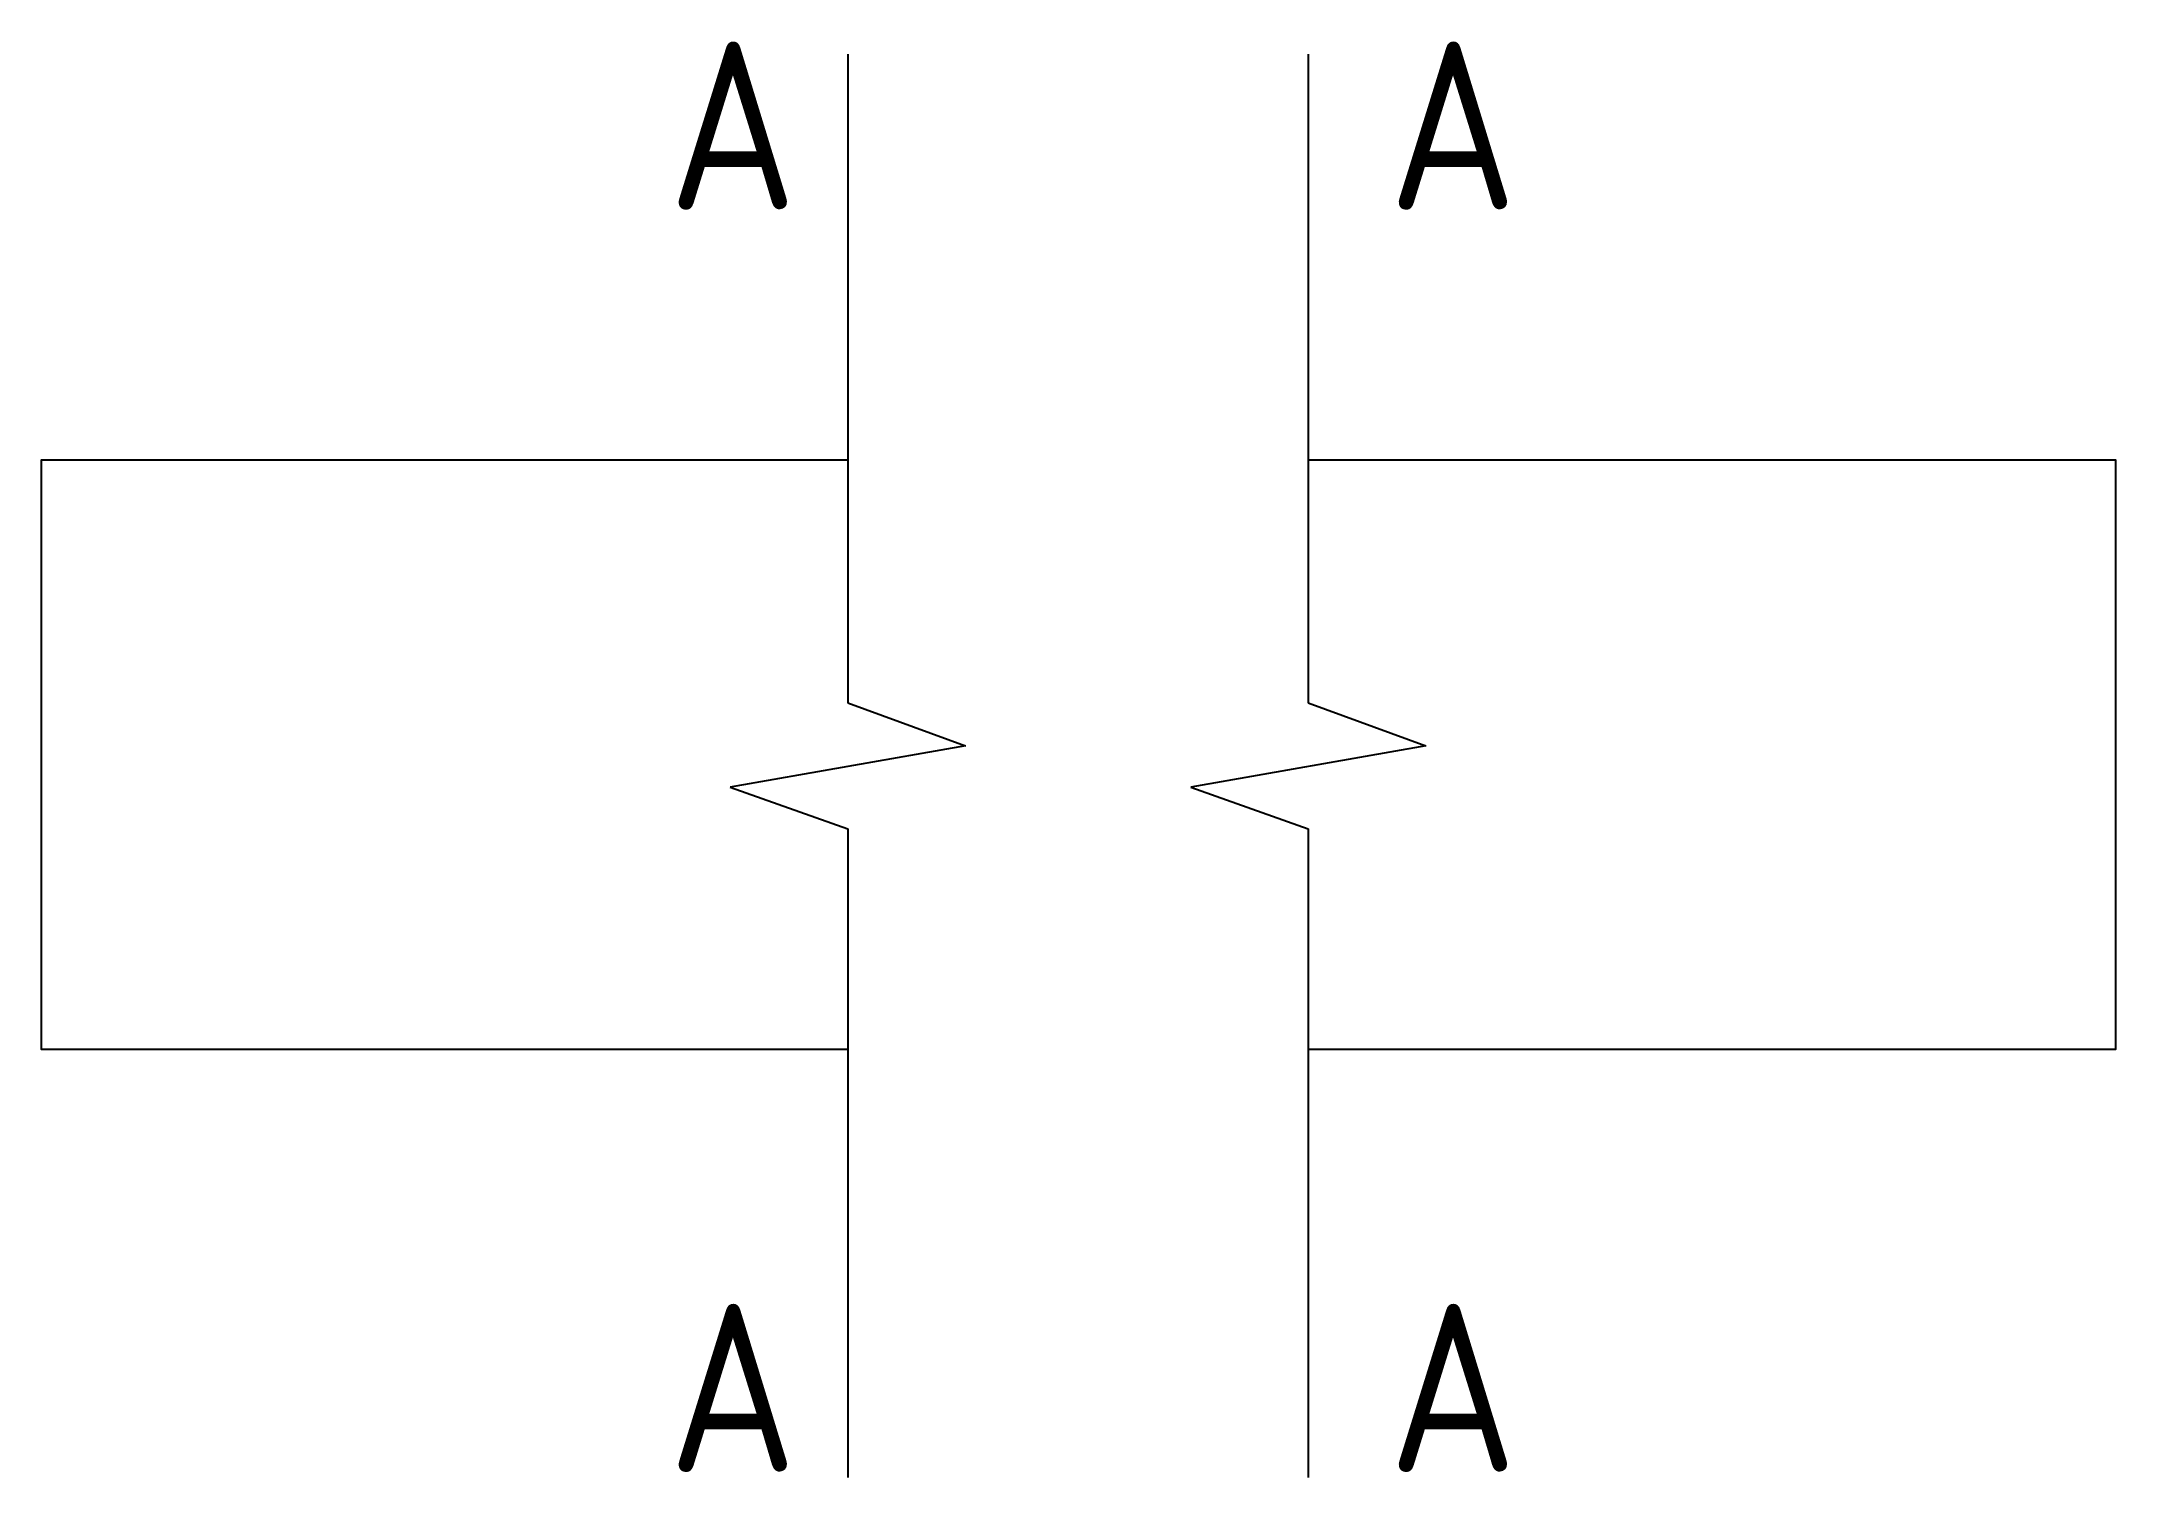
# Model space of a CAD drawing. Header units: millimetres. Extents: x -1838 to 1868, y -1249 to 1317.
import ezdxf

# ---------------------------------------------------------------- set-up
doc = ezdxf.new("R2010")
doc.units = ezdxf.units.MM
doc.styles.add('国标', font='gbenor.shx', dxfattribs={"bigfont": 'gbcbig.shx'})

# ---------------------------------------------------------------- blocks, each defined once
blk = doc.blocks.new('lianjiefuhao1')
at = {"color": 4}
for p, q in [((0, 113.5), (210, 37)), ((210, 37), (-210, -37)), ((-210, -37), (0, -111.5))]:
    blk.add_line(p, q, dxfattribs=at)
blk = doc.blocks.new('lianjiefuhao3')
at = {"color": 4}
for p, q in [((0, 1272.5), (0, 113.5)), ((0, -111.5), (0, -1270.6))]:
    blk.add_line(p, q, dxfattribs=at)
blk.add_blockref('lianjiefuhao1', (0, 0))
blk = doc.blocks.new('lianjiefuhao2')
at = {"color": 4}
for p, q in [((0, 113.5), (210, 37)), ((210, 37), (-210, -37)), ((-210, -37), (0, -111.5))]:
    blk.add_line(p, q, dxfattribs=at)
blk = doc.blocks.new('lianjiefuhao4')
at = {"color": 4}
for p, q in [((0, 1272.5), (0, 113.5)), ((0, -111.5), (0, -1270.6))]:
    blk.add_line(p, q, dxfattribs=at)
blk.add_blockref('lianjiefuhao2', (0, 0))

msp = doc.modelspace()

# ---------------------------------------------------------------- linework, layer by layer
for points in [[(-397.2, -483.7), (-1838.1, -483.7), (-1838.1, 570.1), (-397.2, 570.1)], [(425.6, 570.1), (1868.1, 570.1), (1868.1, -483.7), (425.6, -483.7)]]:
    msp.add_lwpolyline(points)

# ---------------------------------------------------------------- block references
for name, p in [('lianjiefuhao3', (-397.2, 22.1)), ('lianjiefuhao4', (425.6, 22.1))]:
    msp.add_blockref(name, p)

# ---------------------------------------------------------------- texts
at = {"char_height": 300, "attachment_point": 1, "style": '国标'}
for insert in [(-717.7, 1317.4), (569.1, 1317.4), (-717.7, -938.1), (569.1, -938.1)]:
    msp.add_mtext_dynamic_manual_height_columns('A', width=320.532, gutter_width=1500, heights=[0], dxfattribs=dict(at, insert=insert))

doc.saveas('drawing.dxf')
